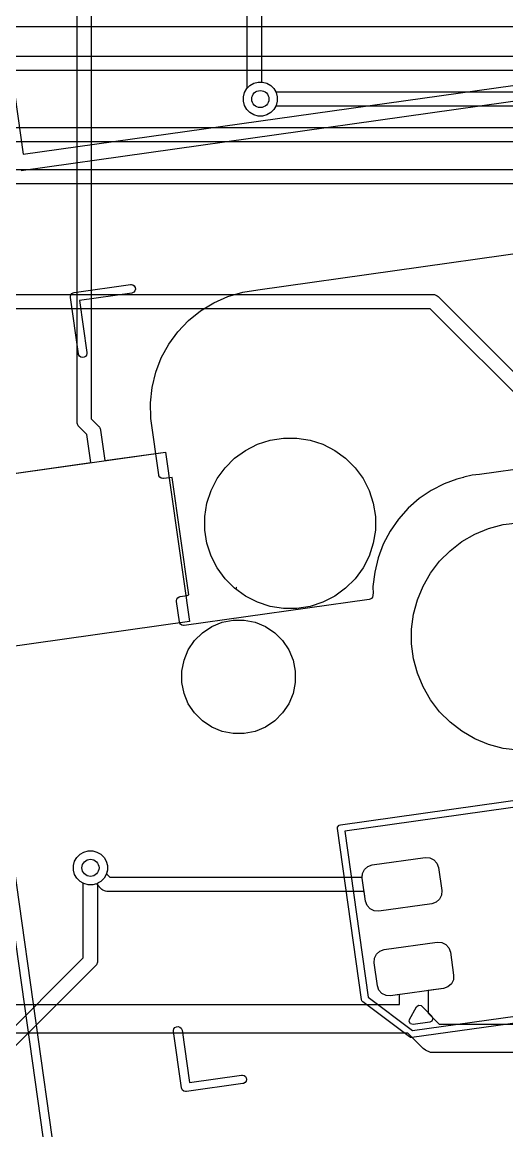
# Model space of a CAD drawing. Header units: millimetres. Extents: x 14 to 286, y -133 to -45.
# Drawn here: x 199.74 to 208.24, y -86.49 to -67.05 of the extents above; entities that cross this region are included whole.
import ezdxf

# ---------------------------------------------------------------- set-up
doc = ezdxf.new("R2010")
doc.units = ezdxf.units.MM
for name, color, linetype, true_color in [('B.Cu', 153, 'CONTINUOUS', 0x4d7fc4), ('B.Mask', 4, 'CONTINUOUS', 0x02ffee), ('B.Paste', 132, 'CONTINUOUS', 0x00c2c2), ('B.Silkscreen', 31, 'CONTINUOUS', 0xe8b2a7), ('F.Cu', 13, 'CONTINUOUS', 0xc83434), ('F.Mask', 201, 'CONTINUOUS', 0xd864ff), ('F.Paste', 253, 'CONTINUOUS', 0xb4a09a), ('F.Silkscreen', 41, 'CONTINUOUS', 0xf2eda1), ('User.Drawings', 9, 'CONTINUOUS', 0xc2c2c2)]:
    doc.layers.add(name, color=color, linetype=linetype, true_color=true_color)

msp = doc.modelspace()

# ---------------------------------------------------------------- linework, layer by layer
at = {"layer": 'B.Cu', "linetype": 'CONTINUOUS'}
for p, q in [((200.7025, -74.0563), (200.7025, -59.397237)), ((200.9525, -59.3885), (200.9525, -74.004523)), ((203.6857, -68.208566), (203.6857, -62.081177)), ((203.9357, -62.081177), (203.9357, -68.100367)), ((203.639936, -68.282995), (203.679094, -68.215172)), ((203.679094, -68.215172), (203.6857, -68.208566)), ((203.9357, -68.100367), (203.956258, -68.100367)), ((203.956258, -68.100367), (204.031905, -68.120636)), ((204.031905, -68.120636), (204.099728, -68.159794)), ((204.099728, -68.159794), (204.155106, -68.215172)), ((204.155106, -68.215172), (204.194264, -68.282995)), ((203.619667, -68.358642), (203.639936, -68.282995)), ((203.619667, -68.436958), (203.619667, -68.358642)), ((204.194264, -68.282995), (204.214533, -68.358642)), ((204.214533, -68.358642), (204.214533, -68.436958)), ((203.639936, -68.512605), (203.619667, -68.436958)), ((203.679094, -68.580428), (203.639936, -68.512605)), ((203.734472, -68.635806), (203.679094, -68.580428)), ((204.155106, -68.580428), (204.099728, -68.635806)), ((204.194264, -68.512605), (204.155106, -68.580428)), ((204.214533, -68.436958), (204.194264, -68.512605)), ((203.802295, -68.674964), (203.734472, -68.635806)), ((203.877942, -68.695233), (203.802295, -68.674964)), ((203.956258, -68.695233), (203.877942, -68.695233)), ((204.031905, -68.674964), (203.956258, -68.695233)), ((204.099728, -68.635806), (204.031905, -68.674964)), ((200.704902, -74.080686), (200.7025, -74.0563)), ((200.9525, -74.004523), (201.079988, -74.132011)), ((200.723566, -74.125746), (200.704902, -74.080686)), ((200.723571, -74.125751), (200.723566, -74.125746)), ((200.739112, -74.144688), (200.723571, -74.125751)), ((200.873754, -74.279331), (200.739112, -74.144688)), ((201.079988, -74.132011), (201.083019, -74.135704)), ((201.083019, -74.135704), (201.084957, -74.137165)), ((201.084957, -74.137165), (201.086837, -74.140357)), ((201.086837, -74.140357), (201.095075, -74.150395)), ((201.095075, -74.150395), (201.095634, -74.150954)), ((201.095634, -74.150954), (201.101685, -74.165563)), ((201.101685, -74.165563), (201.109711, -74.179188)), ((201.109711, -74.179188), (201.113071, -74.193052)), ((201.113071, -74.193052), (201.114298, -74.196014)), ((201.114298, -74.196014), (201.114298, -74.198113)), ((201.114298, -74.198113), (201.115483, -74.203003)), ((201.115483, -74.203003), (201.190817, -74.739016)), ((200.943251, -74.773809), (200.873754, -74.279331)), ((201.190817, -74.739016), (202.255319, -74.58941)), ((202.255319, -74.58941), (202.672838, -77.560214)), ((198.987434, -75.048682), (200.943251, -74.773809)), ((202.672838, -77.560214), (199.404953, -78.019486)), ((200.699094, -81.696872), (200.754472, -81.641494)), ((200.754472, -81.641494), (200.822295, -81.602336)), ((200.822295, -81.602336), (200.897942, -81.582067)), ((200.897942, -81.582067), (200.976258, -81.582067)), ((200.976258, -81.582067), (201.051905, -81.602336)), ((201.051905, -81.602336), (201.119728, -81.641494)), ((201.119728, -81.641494), (201.175106, -81.696872)), ((200.639667, -81.840342), (200.659936, -81.764695)), ((200.639667, -81.918658), (200.639667, -81.840342)), ((200.659936, -81.764695), (200.699094, -81.696872)), ((201.175106, -81.696872), (201.214264, -81.764695)), ((201.214264, -81.764695), (201.234533, -81.840342)), ((201.234533, -81.840342), (201.234533, -81.918658)), ((200.659936, -81.994305), (200.639667, -81.918658)), ((200.699094, -82.062128), (200.659936, -81.994305)), ((201.214264, -81.994305), (201.175106, -82.062128)), ((201.234533, -81.918658), (201.214264, -81.994305)), ((200.754472, -82.117506), (200.699094, -82.062128)), ((200.8121, -82.150777), (200.754472, -82.117506)), ((200.8121, -83.458924), (200.8121, -82.150777)), ((201.119728, -82.117506), (201.0621, -82.150777)), ((201.0621, -82.150777), (201.0621, -83.5107)), ((201.175106, -82.062128), (201.119728, -82.117506)), ((199.270734, -85.000289), (200.8121, -83.458924)), ((201.025488, -83.599088), (199.44751, -85.177065)), ((201.041028, -83.580151), (201.025488, -83.599088)), ((201.041034, -83.580146), (201.041028, -83.580151)), ((201.059698, -83.535086), (201.041034, -83.580146)), ((201.0621, -83.5107), (201.059698, -83.535086))]:
    msp.add_line(p, q, dxfattribs=at)
at = {"layer": 'B.Cu'}
for centre in [(203.9171, -68.3978), (200.9371, -81.8795)]:
    msp.add_circle(centre, 0.15, dxfattribs=at)
at = {"layer": 'B.Mask', "linetype": 'CONTINUOUS'}
for p, q in [((203.656531, -74.558509), (203.866254, -74.45165)), ((203.866254, -74.45165), (204.090111, -74.378914)), ((204.090111, -74.378914), (204.32259, -74.342093)), ((204.32259, -74.342093), (204.557968, -74.342093)), ((204.557968, -74.342093), (204.790447, -74.378914)), ((204.790447, -74.378914), (205.014304, -74.45165)), ((205.014304, -74.45165), (205.224027, -74.558509)), ((198.987434, -75.048682), (202.255319, -74.58941)), ((202.255319, -74.58941), (202.672838, -77.560214)), ((203.466107, -74.69686), (203.656531, -74.558509)), ((205.224027, -74.558509), (205.414451, -74.69686)), ((203.29967, -74.863297), (203.466107, -74.69686)), ((205.414451, -74.69686), (205.580888, -74.863297)), ((203.161319, -75.053721), (203.29967, -74.863297)), ((205.580888, -74.863297), (205.719239, -75.053721)), ((203.05446, -75.263444), (203.161319, -75.053721)), ((205.719239, -75.053721), (205.826098, -75.263444)), ((202.981724, -75.487301), (203.05446, -75.263444)), ((205.826098, -75.263444), (205.898834, -75.487301)), ((202.944903, -75.71978), (202.981724, -75.487301)), ((205.898834, -75.487301), (205.935655, -75.71978)), ((202.944903, -75.955158), (202.944903, -75.71978)), ((205.935655, -75.71978), (205.935655, -75.955158)), ((202.981724, -76.187637), (202.944903, -75.955158)), ((205.935655, -75.955158), (205.898834, -76.187637)), ((207.682123, -76.028755), (207.923821, -75.92864)), ((207.923821, -75.92864), (208.176519, -75.860929)), ((208.176519, -75.860929), (208.435894, -75.826782)), ((203.05446, -76.411494), (202.981724, -76.187637)), ((205.898834, -76.187637), (205.826098, -76.411494)), ((207.248008, -76.31882), (207.45556, -76.159561)), ((207.45556, -76.159561), (207.682123, -76.028755)), ((207.06302, -76.503808), (207.248008, -76.31882)), ((203.161319, -76.621217), (203.05446, -76.411494)), ((205.826098, -76.411494), (205.719239, -76.621217)), ((206.903761, -76.71136), (207.06302, -76.503808)), ((203.29967, -76.811641), (203.161319, -76.621217)), ((205.719239, -76.621217), (205.580888, -76.811641)), ((206.772955, -76.937923), (206.903761, -76.71136)), ((203.466107, -76.978078), (203.29967, -76.811641)), ((203.656531, -77.116429), (203.466107, -76.978078)), ((205.414451, -76.978078), (205.224027, -77.116429)), ((205.580888, -76.811641), (205.414451, -76.978078)), ((206.67284, -77.179621), (206.772955, -76.937923)), ((203.866254, -77.223288), (203.656531, -77.116429)), ((205.224027, -77.116429), (205.014304, -77.223288)), ((206.605129, -77.432319), (206.67284, -77.179621)), ((204.090111, -77.296024), (203.866254, -77.223288)), ((204.32259, -77.332845), (204.090111, -77.296024)), ((204.557968, -77.332845), (204.32259, -77.332845)), ((204.790447, -77.296024), (204.557968, -77.332845)), ((205.014304, -77.223288), (204.790447, -77.296024)), ((202.672838, -77.560214), (199.404953, -78.019486)), ((203.064741, -77.647578), (203.245853, -77.572559)), ((203.245853, -77.572559), (203.438121, -77.534314)), ((203.438121, -77.534314), (203.634155, -77.534314)), ((203.634155, -77.534314), (203.826423, -77.572559)), ((203.826423, -77.572559), (204.007535, -77.647578)), ((206.570982, -77.691694), (206.605129, -77.432319)), ((202.763128, -77.895106), (202.901745, -77.756489)), ((202.901745, -77.756489), (203.064741, -77.647578)), ((204.007535, -77.647578), (204.170531, -77.756489)), ((204.170531, -77.756489), (204.309148, -77.895106)), ((206.570982, -77.953306), (206.570982, -77.691694)), ((202.654217, -78.058102), (202.763128, -77.895106)), ((204.309148, -77.895106), (204.418059, -78.058102)), ((206.605129, -78.212681), (206.570982, -77.953306)), ((202.579198, -78.239214), (202.654217, -78.058102)), ((204.418059, -78.058102), (204.493078, -78.239214)), ((202.540953, -78.431482), (202.579198, -78.239214)), ((204.493078, -78.239214), (204.531323, -78.431482)), ((206.67284, -78.465379), (206.605129, -78.212681)), ((202.540953, -78.627516), (202.540953, -78.431482)), ((204.531323, -78.431482), (204.531323, -78.627516)), ((206.772955, -78.707077), (206.67284, -78.465379)), ((202.579198, -78.819784), (202.540953, -78.627516)), ((204.531323, -78.627516), (204.493078, -78.819784)), ((206.903761, -78.93364), (206.772955, -78.707077)), ((202.654217, -79.000896), (202.579198, -78.819784)), ((204.493078, -78.819784), (204.418059, -79.000896)), ((202.763128, -79.163892), (202.654217, -79.000896)), ((204.418059, -79.000896), (204.309148, -79.163892)), ((207.06302, -79.141192), (206.903761, -78.93364)), ((202.901745, -79.302509), (202.763128, -79.163892)), ((203.064741, -79.41142), (202.901745, -79.302509)), ((204.170531, -79.302509), (204.007535, -79.41142)), ((204.309148, -79.163892), (204.170531, -79.302509)), ((207.248008, -79.32618), (207.06302, -79.141192)), ((203.245853, -79.486439), (203.064741, -79.41142)), ((203.438121, -79.524684), (203.245853, -79.486439)), ((203.826423, -79.486439), (203.634155, -79.524684)), ((204.007535, -79.41142), (203.826423, -79.486439)), ((207.45556, -79.485439), (207.248008, -79.32618)), ((207.682123, -79.616245), (207.45556, -79.485439)), ((203.634155, -79.524684), (203.438121, -79.524684)), ((207.923821, -79.71636), (207.682123, -79.616245)), ((208.176519, -79.784071), (207.923821, -79.71636)), ((208.435894, -79.818218), (208.176519, -79.784071))]:
    msp.add_line(p, q, dxfattribs=at)
at = {"layer": 'B.Paste', "linetype": 'CONTINUOUS'}
for p, q in [((198.987434, -75.048682), (202.255319, -74.58941)), ((202.255319, -74.58941), (202.672838, -77.560214)), ((202.672838, -77.560214), (199.404953, -78.019486))]:
    msp.add_line(p, q, dxfattribs=at)
at = {"layer": 'B.Silkscreen', "linetype": 'CONTINUOUS'}
for p, q in [((203.8747, -71.741319), (212.192953, -70.572264)), ((203.100753, -71.969588), (203.349225, -71.859544)), ((203.349225, -71.859544), (203.609935, -71.782875)), ((203.609935, -71.782875), (203.87292, -71.74175)), ((203.87292, -71.74175), (203.8747, -71.741319)), ((202.657246, -72.281725), (202.86877, -72.111122)), ((202.86877, -72.111122), (203.100753, -71.969588)), ((202.469799, -72.478478), (202.657246, -72.281725)), ((202.309638, -72.698014), (202.469799, -72.478478)), ((202.179502, -72.936578), (202.309638, -72.698014)), ((202.081618, -73.190087), (202.179502, -72.936578)), ((202.017661, -73.454203), (202.081618, -73.190087)), ((201.988725, -73.724408), (202.017661, -73.454203)), ((201.995306, -73.996078), (201.988725, -73.724408)), ((201.99561, -73.996789), (201.995306, -73.996078)), ((201.995735, -73.999799), (201.99561, -73.996789)), ((202.134908, -74.990067), (201.995735, -73.999799)), ((212.714852, -74.28577), (207.763511, -74.981635)), ((202.138371, -75.004356), (202.134908, -74.990067)), ((202.153224, -75.02957), (202.138371, -75.004356)), ((202.176594, -75.047181), (202.153224, -75.02957)), ((202.373107, -75.032327), (202.219616, -75.053899)), ((202.662508, -77.091522), (202.373107, -75.032327)), ((207.482795, -75.032822), (207.366704, -75.061303)), ((207.486873, -75.030581), (207.482795, -75.032822)), ((207.633846, -74.995881), (207.486873, -75.030581)), ((207.761283, -74.981914), (207.633846, -74.995881)), ((207.761738, -74.981708), (207.761283, -74.981914)), ((207.763511, -74.981635), (207.761738, -74.981708)), ((202.204926, -75.054509), (202.176594, -75.047181)), ((202.204936, -75.054507), (202.204926, -75.054509)), ((202.219616, -75.053899), (202.204936, -75.054507)), ((207.143811, -75.143685), (206.915939, -75.26122)), ((207.366704, -75.061303), (207.143811, -75.143685)), ((206.704089, -75.405649), (206.511419, -75.574819)), ((206.915939, -75.26122), (206.704089, -75.405649)), ((206.511419, -75.574819), (206.340803, -75.766209)), ((206.340803, -75.766209), (206.194782, -75.976966)), ((206.194782, -75.976966), (206.075535, -76.203947)), ((206.075535, -76.203947), (205.984839, -76.443768)), ((205.984839, -76.443768), (205.924046, -76.692855)), ((205.924046, -76.692855), (205.894062, -76.947495)), ((203.505769, -76.968534), (203.49504, -76.96484)), ((203.49504, -76.96484), (203.495422, -76.969988)), ((203.495422, -76.969988), (203.505769, -76.968534)), ((205.894062, -76.947495), (205.894764, -77.075692)), ((202.446046, -77.193578), (202.453374, -77.165246)), ((202.453374, -77.165246), (202.470985, -77.141876)), ((202.470985, -77.141876), (202.496199, -77.127023)), ((202.496199, -77.127023), (202.510488, -77.12356)), ((202.510488, -77.12356), (202.635866, -77.105938)), ((205.829545, -77.172109), (202.581466, -77.628596)), ((202.635866, -77.105938), (202.658824, -77.092416)), ((202.658824, -77.092416), (202.662508, -77.091522)), ((205.843834, -77.168646), (205.829545, -77.172109)), ((205.869049, -77.153793), (205.843834, -77.168646)), ((205.88666, -77.130423), (205.869049, -77.153793)), ((205.893987, -77.102091), (205.88666, -77.130423)), ((205.894764, -77.075692), (205.891647, -77.085447)), ((205.891647, -77.085447), (205.893987, -77.102091)), ((202.446656, -77.208268), (202.446046, -77.193578)), ((202.496758, -77.564763), (202.446656, -77.208268)), ((202.500221, -77.579053), (202.496758, -77.564763)), ((202.515074, -77.604267), (202.500221, -77.579053)), ((202.538444, -77.621878), (202.515074, -77.604267)), ((202.566776, -77.629206), (202.538444, -77.621878)), ((202.581466, -77.628596), (202.566776, -77.629206))]:
    msp.add_line(p, q, dxfattribs=at)
at = {"layer": 'F.Cu', "linetype": 'CONTINUOUS'}
for p, q in [((212.907646, -67.1334), (196.95, -67.1334)), ((197.925079, -67.6461), (213.880624, -67.6461)), ((213.9324, -67.8961), (197.960214, -67.8961)), ((203.639936, -68.282995), (203.679094, -68.215172)), ((203.679094, -68.215172), (203.734472, -68.159794)), ((203.734472, -68.159794), (203.802295, -68.120636)), ((203.802295, -68.120636), (203.877942, -68.100367)), ((203.877942, -68.100367), (203.956258, -68.100367)), ((203.956258, -68.100367), (204.031905, -68.120636)), ((204.031905, -68.120636), (204.099728, -68.159794)), ((204.099728, -68.159794), (204.155106, -68.215172)), ((204.155106, -68.215172), (204.188378, -68.2728)), ((203.619667, -68.358642), (203.639936, -68.282995)), ((203.619667, -68.436958), (203.619667, -68.358642)), ((204.188378, -68.2728), (225.159224, -68.2728)), ((203.639936, -68.512605), (203.619667, -68.436958)), ((203.679094, -68.580428), (203.639936, -68.512605)), ((203.734472, -68.635806), (203.679094, -68.580428)), ((204.155106, -68.580428), (204.099728, -68.635806)), ((204.188378, -68.5228), (204.155106, -68.580428)), ((225.211, -68.5228), (204.188378, -68.5228)), ((203.802295, -68.674964), (203.734472, -68.635806)), ((203.877942, -68.695233), (203.802295, -68.674964)), ((203.956258, -68.695233), (203.877942, -68.695233)), ((204.031905, -68.674964), (203.956258, -68.695233)), ((204.099728, -68.635806), (204.031905, -68.674964)), ((192.7796, -68.8995), (225.418824, -68.8995)), ((225.4706, -69.1495), (192.831377, -69.1495)), ((199.1832, -69.6331), (216.661622, -69.6331)), ((216.661622, -69.8831), (199.234977, -69.8831)), ((166.643976, -71.8255), (206.9502, -71.8255)), ((206.9502, -71.8255), (206.974586, -71.827902)), ((206.974586, -71.827902), (206.974587, -71.827902)), ((206.974587, -71.827902), (206.984451, -71.831988)), ((206.984451, -71.831988), (207.019646, -71.846566)), ((207.019646, -71.846566), (207.019651, -71.846571)), ((207.019651, -71.846571), (207.038588, -71.862112)), ((207.038588, -71.862112), (209.566576, -74.3901)), ((206.898424, -72.0755), (166.5922, -72.0755)), ((209.426412, -74.603488), (206.898424, -72.0755)), ((200.699094, -81.696872), (200.754472, -81.641494)), ((200.754472, -81.641494), (200.822295, -81.602336)), ((200.822295, -81.602336), (200.897942, -81.582067)), ((200.897942, -81.582067), (200.976258, -81.582067)), ((200.976258, -81.582067), (201.051905, -81.602336)), ((201.051905, -81.602336), (201.119728, -81.641494)), ((201.119728, -81.641494), (201.175106, -81.696872)), ((200.639667, -81.840342), (200.659936, -81.764695)), ((200.639667, -81.918658), (200.639667, -81.840342)), ((200.659936, -81.764695), (200.699094, -81.696872)), ((201.175106, -81.696872), (201.214264, -81.764695)), ((201.214264, -81.764695), (201.234533, -81.840342)), ((201.234533, -81.840342), (201.234533, -81.918658)), ((205.805038, -81.854219), (205.880553, -81.827847)), ((205.880553, -81.827847), (206.811405, -81.697025)), ((206.811405, -81.697025), (206.891263, -81.70156)), ((206.891263, -81.70156), (206.963308, -81.736309)), ((206.963308, -81.736309), (207.016569, -81.795984)), ((207.016569, -81.795984), (207.04294, -81.871499)), ((200.659936, -81.994305), (200.639667, -81.918658)), ((200.699094, -82.062128), (200.659936, -81.994305)), ((201.234533, -81.918658), (201.21731, -81.982934)), ((201.21731, -81.982934), (201.277777, -82.0434)), ((201.277777, -82.0434), (205.706987, -82.0434)), ((205.706987, -82.0434), (205.710614, -81.979525)), ((205.710614, -81.979525), (205.745363, -81.90748)), ((205.745363, -81.90748), (205.805038, -81.854219)), ((207.04294, -81.871499), (207.100001, -82.277509)), ((200.754472, -82.117506), (200.699094, -82.062128)), ((200.822295, -82.156664), (200.754472, -82.117506)), ((200.897942, -82.176933), (200.822295, -82.156664)), ((200.976258, -82.176933), (200.897942, -82.176933)), ((201.040534, -82.15971), (200.976258, -82.176933)), ((201.137611, -82.256788), (201.040534, -82.15971)), ((201.156553, -82.272333), (201.137611, -82.256788)), ((201.156554, -82.272334), (201.156553, -82.272333)), ((201.182949, -82.283266), (201.156554, -82.272334)), ((201.201613, -82.290998), (201.182949, -82.283266)), ((201.201614, -82.290998), (201.201613, -82.290998)), ((201.226, -82.2934), (201.201614, -82.290998)), ((205.738968, -82.2934), (201.226, -82.2934)), ((205.76314, -82.465393), (205.738968, -82.2934)), ((207.060717, -82.429412), (207.001042, -82.482673)), ((207.095466, -82.357367), (207.060717, -82.429412)), ((207.100001, -82.277509), (207.095466, -82.357367)), ((205.789511, -82.540908), (205.76314, -82.465393)), ((205.842772, -82.600583), (205.789511, -82.540908)), ((205.914817, -82.635332), (205.842772, -82.600583)), ((206.925527, -82.509045), (205.994675, -82.639867)), ((207.001042, -82.482673), (206.925527, -82.509045)), ((205.994675, -82.639867), (205.914817, -82.635332)), ((206.089312, -83.313249), (207.020164, -83.182427)), ((207.020164, -83.182427), (207.100022, -83.186962)), ((207.100022, -83.186962), (207.172067, -83.221711)), ((205.919373, -83.464927), (205.954122, -83.392882)), ((205.954122, -83.392882), (206.013797, -83.339621)), ((206.013797, -83.339621), (206.089312, -83.313249)), ((207.172067, -83.221711), (207.225328, -83.281386)), ((207.225328, -83.281386), (207.251699, -83.356901)), ((207.251699, -83.356901), (207.30876, -83.762911)), ((205.914838, -83.544785), (205.919373, -83.464927)), ((205.971899, -83.950795), (205.914838, -83.544785)), ((207.30876, -83.762911), (207.304225, -83.842769)), ((205.99827, -84.02631), (205.971899, -83.950795)), ((207.209801, -83.968075), (207.134286, -83.994447)), ((207.269476, -83.914814), (207.209801, -83.968075)), ((207.304225, -83.842769), (207.269476, -83.914814)), ((206.051531, -84.085985), (205.99827, -84.02631)), ((206.123576, -84.120734), (206.051531, -84.085985)), ((206.203434, -84.125269), (206.123576, -84.120734)), ((206.3618, -84.103012), (206.203434, -84.125269)), ((206.3618, -84.2788), (206.3618, -84.103012)), ((207.134286, -83.994447), (206.8618, -84.032742)), ((206.8618, -84.032742), (206.8618, -84.425246)), ((198.856, -84.2788), (206.3618, -84.2788)), ((206.8618, -84.425246), (207.057154, -84.6206)), ((207.057154, -84.6206), (210.816946, -84.6206)), ((206.508246, -84.7788), (198.959554, -84.7788)), ((206.776823, -85.047377), (206.508246, -84.7788)), ((206.814702, -85.078462), (206.776823, -85.047377)), ((206.814707, -85.078467), (206.814702, -85.078462)), ((206.904827, -85.115796), (206.814707, -85.078467)), ((206.9536, -85.1206), (206.904827, -85.115796)), ((210.816946, -85.1206), (206.9536, -85.1206))]:
    msp.add_line(p, q, dxfattribs=at)
at = {"layer": 'F.Cu'}
for centre in [(203.9171, -68.3978), (200.9371, -81.8795)]:
    msp.add_circle(centre, 0.15, dxfattribs=at)
at = {"layer": 'F.Mask', "linetype": 'CONTINUOUS'}
for p, q in [((203.656531, -74.558509), (203.866254, -74.45165)), ((203.866254, -74.45165), (204.090111, -74.378914)), ((204.090111, -74.378914), (204.32259, -74.342093)), ((204.32259, -74.342093), (204.557968, -74.342093)), ((204.557968, -74.342093), (204.790447, -74.378914)), ((204.790447, -74.378914), (205.014304, -74.45165)), ((205.014304, -74.45165), (205.224027, -74.558509)), ((203.466107, -74.69686), (203.656531, -74.558509)), ((205.224027, -74.558509), (205.414451, -74.69686)), ((203.29967, -74.863297), (203.466107, -74.69686)), ((205.414451, -74.69686), (205.580888, -74.863297)), ((203.161319, -75.053721), (203.29967, -74.863297)), ((205.580888, -74.863297), (205.719239, -75.053721)), ((203.05446, -75.263444), (203.161319, -75.053721)), ((205.719239, -75.053721), (205.826098, -75.263444)), ((202.981724, -75.487301), (203.05446, -75.263444)), ((205.826098, -75.263444), (205.898834, -75.487301)), ((202.944903, -75.71978), (202.981724, -75.487301)), ((205.898834, -75.487301), (205.935655, -75.71978)), ((202.944903, -75.955158), (202.944903, -75.71978)), ((205.935655, -75.71978), (205.935655, -75.955158)), ((202.981724, -76.187637), (202.944903, -75.955158)), ((205.935655, -75.955158), (205.898834, -76.187637)), ((207.682123, -76.028755), (207.923821, -75.92864)), ((207.923821, -75.92864), (208.176519, -75.860929)), ((208.176519, -75.860929), (208.435894, -75.826782)), ((203.05446, -76.411494), (202.981724, -76.187637)), ((205.898834, -76.187637), (205.826098, -76.411494)), ((207.248008, -76.31882), (207.45556, -76.159561)), ((207.45556, -76.159561), (207.682123, -76.028755)), ((207.06302, -76.503808), (207.248008, -76.31882)), ((203.161319, -76.621217), (203.05446, -76.411494)), ((205.826098, -76.411494), (205.719239, -76.621217)), ((206.903761, -76.71136), (207.06302, -76.503808)), ((203.29967, -76.811641), (203.161319, -76.621217)), ((205.719239, -76.621217), (205.580888, -76.811641)), ((206.772955, -76.937923), (206.903761, -76.71136)), ((203.466107, -76.978078), (203.29967, -76.811641)), ((203.656531, -77.116429), (203.466107, -76.978078)), ((205.414451, -76.978078), (205.224027, -77.116429)), ((205.580888, -76.811641), (205.414451, -76.978078)), ((206.67284, -77.179621), (206.772955, -76.937923)), ((203.866254, -77.223288), (203.656531, -77.116429)), ((205.224027, -77.116429), (205.014304, -77.223288)), ((206.605129, -77.432319), (206.67284, -77.179621)), ((204.090111, -77.296024), (203.866254, -77.223288)), ((204.32259, -77.332845), (204.090111, -77.296024)), ((204.557968, -77.332845), (204.32259, -77.332845)), ((204.790447, -77.296024), (204.557968, -77.332845)), ((205.014304, -77.223288), (204.790447, -77.296024)), ((203.064741, -77.647578), (203.245853, -77.572559)), ((203.245853, -77.572559), (203.438121, -77.534314)), ((203.438121, -77.534314), (203.634155, -77.534314)), ((203.634155, -77.534314), (203.826423, -77.572559)), ((203.826423, -77.572559), (204.007535, -77.647578)), ((206.570982, -77.691694), (206.605129, -77.432319)), ((202.763128, -77.895106), (202.901745, -77.756489)), ((202.901745, -77.756489), (203.064741, -77.647578)), ((204.007535, -77.647578), (204.170531, -77.756489)), ((204.170531, -77.756489), (204.309148, -77.895106)), ((206.570982, -77.953306), (206.570982, -77.691694)), ((202.654217, -78.058102), (202.763128, -77.895106)), ((204.309148, -77.895106), (204.418059, -78.058102)), ((206.605129, -78.212681), (206.570982, -77.953306)), ((202.579198, -78.239214), (202.654217, -78.058102)), ((204.418059, -78.058102), (204.493078, -78.239214)), ((202.540953, -78.431482), (202.579198, -78.239214)), ((204.493078, -78.239214), (204.531323, -78.431482)), ((206.67284, -78.465379), (206.605129, -78.212681)), ((202.540953, -78.627516), (202.540953, -78.431482)), ((204.531323, -78.431482), (204.531323, -78.627516)), ((206.772955, -78.707077), (206.67284, -78.465379)), ((202.579198, -78.819784), (202.540953, -78.627516)), ((204.531323, -78.627516), (204.493078, -78.819784)), ((206.903761, -78.93364), (206.772955, -78.707077)), ((202.654217, -79.000896), (202.579198, -78.819784)), ((204.493078, -78.819784), (204.418059, -79.000896)), ((202.763128, -79.163892), (202.654217, -79.000896)), ((204.418059, -79.000896), (204.309148, -79.163892)), ((207.06302, -79.141192), (206.903761, -78.93364)), ((202.901745, -79.302509), (202.763128, -79.163892)), ((203.064741, -79.41142), (202.901745, -79.302509)), ((204.170531, -79.302509), (204.007535, -79.41142)), ((204.309148, -79.163892), (204.170531, -79.302509)), ((207.248008, -79.32618), (207.06302, -79.141192)), ((203.245853, -79.486439), (203.064741, -79.41142)), ((203.438121, -79.524684), (203.245853, -79.486439)), ((203.826423, -79.486439), (203.634155, -79.524684)), ((204.007535, -79.41142), (203.826423, -79.486439)), ((207.45556, -79.485439), (207.248008, -79.32618)), ((207.682123, -79.616245), (207.45556, -79.485439)), ((203.634155, -79.524684), (203.438121, -79.524684)), ((207.923821, -79.71636), (207.682123, -79.616245)), ((208.176519, -79.784071), (207.923821, -79.71636)), ((208.435894, -79.818218), (208.176519, -79.784071)), ((205.805038, -81.854219), (205.880553, -81.827847)), ((205.880553, -81.827847), (206.811405, -81.697025)), ((206.811405, -81.697025), (206.891263, -81.70156)), ((206.891263, -81.70156), (206.963308, -81.736309)), ((206.963308, -81.736309), (207.016569, -81.795984)), ((207.016569, -81.795984), (207.04294, -81.871499)), ((205.706079, -82.059383), (205.710614, -81.979525)), ((205.710614, -81.979525), (205.745363, -81.90748)), ((205.745363, -81.90748), (205.805038, -81.854219)), ((207.04294, -81.871499), (207.100001, -82.277509)), ((205.76314, -82.465393), (205.706079, -82.059383)), ((207.060717, -82.429412), (207.001042, -82.482673)), ((207.095466, -82.357367), (207.060717, -82.429412)), ((207.100001, -82.277509), (207.095466, -82.357367)), ((205.789511, -82.540908), (205.76314, -82.465393)), ((205.842772, -82.600583), (205.789511, -82.540908)), ((205.914817, -82.635332), (205.842772, -82.600583)), ((206.925527, -82.509045), (205.994675, -82.639867)), ((207.001042, -82.482673), (206.925527, -82.509045)), ((205.994675, -82.639867), (205.914817, -82.635332)), ((206.089312, -83.313249), (207.020164, -83.182427)), ((207.020164, -83.182427), (207.100022, -83.186962)), ((207.100022, -83.186962), (207.172067, -83.221711)), ((205.919373, -83.464927), (205.954122, -83.392882)), ((205.954122, -83.392882), (206.013797, -83.339621)), ((206.013797, -83.339621), (206.089312, -83.313249)), ((207.172067, -83.221711), (207.225328, -83.281386)), ((207.225328, -83.281386), (207.251699, -83.356901)), ((207.251699, -83.356901), (207.30876, -83.762911)), ((205.914838, -83.544785), (205.919373, -83.464927)), ((205.971899, -83.950795), (205.914838, -83.544785)), ((207.30876, -83.762911), (207.304225, -83.842769)), ((205.99827, -84.02631), (205.971899, -83.950795)), ((207.209801, -83.968075), (207.134286, -83.994447)), ((207.269476, -83.914814), (207.209801, -83.968075)), ((207.304225, -83.842769), (207.269476, -83.914814)), ((206.051531, -84.085985), (205.99827, -84.02631)), ((206.123576, -84.120734), (206.051531, -84.085985)), ((206.203434, -84.125269), (206.123576, -84.120734)), ((207.134286, -83.994447), (206.203434, -84.125269))]:
    msp.add_line(p, q, dxfattribs=at)
at = {"layer": 'F.Paste', "linetype": 'CONTINUOUS'}
for p, q in [((205.805038, -81.854219), (205.880553, -81.827847)), ((205.880553, -81.827847), (206.811405, -81.697025)), ((206.811405, -81.697025), (206.891263, -81.70156)), ((206.891263, -81.70156), (206.963308, -81.736309)), ((206.963308, -81.736309), (207.016569, -81.795984)), ((207.016569, -81.795984), (207.04294, -81.871499)), ((205.706079, -82.059383), (205.710614, -81.979525)), ((205.710614, -81.979525), (205.745363, -81.90748)), ((205.745363, -81.90748), (205.805038, -81.854219)), ((207.04294, -81.871499), (207.100001, -82.277509)), ((205.76314, -82.465393), (205.706079, -82.059383)), ((207.060717, -82.429412), (207.001042, -82.482673)), ((207.095466, -82.357367), (207.060717, -82.429412)), ((207.100001, -82.277509), (207.095466, -82.357367)), ((205.789511, -82.540908), (205.76314, -82.465393)), ((205.842772, -82.600583), (205.789511, -82.540908)), ((205.914817, -82.635332), (205.842772, -82.600583)), ((206.925527, -82.509045), (205.994675, -82.639867)), ((207.001042, -82.482673), (206.925527, -82.509045)), ((205.994675, -82.639867), (205.914817, -82.635332)), ((206.089312, -83.313249), (207.020164, -83.182427)), ((207.020164, -83.182427), (207.100022, -83.186962)), ((207.100022, -83.186962), (207.172067, -83.221711)), ((205.919373, -83.464927), (205.954122, -83.392882)), ((205.954122, -83.392882), (206.013797, -83.339621)), ((206.013797, -83.339621), (206.089312, -83.313249)), ((207.172067, -83.221711), (207.225328, -83.281386)), ((207.225328, -83.281386), (207.251699, -83.356901)), ((207.251699, -83.356901), (207.30876, -83.762911)), ((205.914838, -83.544785), (205.919373, -83.464927)), ((205.971899, -83.950795), (205.914838, -83.544785)), ((207.30876, -83.762911), (207.304225, -83.842769)), ((205.99827, -84.02631), (205.971899, -83.950795)), ((207.209801, -83.968075), (207.134286, -83.994447)), ((207.269476, -83.914814), (207.209801, -83.968075)), ((207.304225, -83.842769), (207.269476, -83.914814)), ((206.051531, -84.085985), (205.99827, -84.02631)), ((206.123576, -84.120734), (206.051531, -84.085985)), ((206.203434, -84.125269), (206.123576, -84.120734)), ((207.134286, -83.994447), (206.203434, -84.125269))]:
    msp.add_line(p, q, dxfattribs=at)
at = {"layer": 'F.Silkscreen', "linetype": 'CONTINUOUS'}
for p, q in [((207.682123, -76.028755), (207.923821, -75.92864)), ((207.923821, -75.92864), (208.176519, -75.860929)), ((208.176519, -75.860929), (208.435894, -75.826782)), ((207.248008, -76.31882), (207.45556, -76.159561)), ((207.45556, -76.159561), (207.682123, -76.028755)), ((207.06302, -76.503808), (207.248008, -76.31882)), ((206.903761, -76.71136), (207.06302, -76.503808)), ((206.772955, -76.937923), (206.903761, -76.71136)), ((206.67284, -77.179621), (206.772955, -76.937923)), ((206.605129, -77.432319), (206.67284, -77.179621)), ((203.064741, -77.647578), (203.245853, -77.572559)), ((203.245853, -77.572559), (203.438121, -77.534314)), ((203.438121, -77.534314), (203.634155, -77.534314)), ((203.634155, -77.534314), (203.826423, -77.572559)), ((203.826423, -77.572559), (204.007535, -77.647578)), ((206.570982, -77.691694), (206.605129, -77.432319)), ((202.763128, -77.895106), (202.901745, -77.756489)), ((202.901745, -77.756489), (203.064741, -77.647578)), ((204.007535, -77.647578), (204.170531, -77.756489)), ((204.170531, -77.756489), (204.309148, -77.895106)), ((206.570982, -77.953306), (206.570982, -77.691694)), ((202.654217, -78.058102), (202.763128, -77.895106)), ((204.309148, -77.895106), (204.418059, -78.058102)), ((206.605129, -78.212681), (206.570982, -77.953306)), ((202.579198, -78.239214), (202.654217, -78.058102)), ((204.418059, -78.058102), (204.493078, -78.239214)), ((202.540953, -78.431482), (202.579198, -78.239214)), ((204.493078, -78.239214), (204.531323, -78.431482)), ((206.67284, -78.465379), (206.605129, -78.212681)), ((202.540953, -78.627516), (202.540953, -78.431482)), ((204.531323, -78.431482), (204.531323, -78.627516)), ((206.772955, -78.707077), (206.67284, -78.465379)), ((202.579198, -78.819784), (202.540953, -78.627516)), ((204.531323, -78.627516), (204.493078, -78.819784)), ((206.903761, -78.93364), (206.772955, -78.707077)), ((202.654217, -79.000896), (202.579198, -78.819784)), ((204.493078, -78.819784), (204.418059, -79.000896)), ((202.763128, -79.163892), (202.654217, -79.000896)), ((204.418059, -79.000896), (204.309148, -79.163892)), ((207.06302, -79.141192), (206.903761, -78.93364)), ((202.901745, -79.302509), (202.763128, -79.163892)), ((203.064741, -79.41142), (202.901745, -79.302509)), ((204.170531, -79.302509), (204.007535, -79.41142)), ((204.309148, -79.163892), (204.170531, -79.302509)), ((207.248008, -79.32618), (207.06302, -79.141192)), ((203.245853, -79.486439), (203.064741, -79.41142)), ((203.438121, -79.524684), (203.245853, -79.486439)), ((203.826423, -79.486439), (203.634155, -79.524684)), ((204.007535, -79.41142), (203.826423, -79.486439)), ((207.45556, -79.485439), (207.248008, -79.32618)), ((207.682123, -79.616245), (207.45556, -79.485439)), ((203.634155, -79.524684), (203.438121, -79.524684)), ((207.923821, -79.71636), (207.682123, -79.616245)), ((208.176519, -79.784071), (207.923821, -79.71636)), ((208.435894, -79.818218), (208.176519, -79.784071)), ((205.322122, -81.123713), (212.551079, -80.10775)), ((212.508363, -80.234932), (205.398238, -81.234194)), ((205.271056, -81.191479), (205.272383, -81.168106)), ((205.692055, -84.18704), (205.271056, -81.191479)), ((205.272383, -81.168106), (205.30002, -81.131431)), ((205.30002, -81.131431), (205.322122, -81.123713)), ((205.398238, -81.234194), (205.807428, -84.145728)), ((213.089678, -83.940087), (206.578665, -84.85515)), ((206.586575, -84.732859), (213.013561, -83.829605)), ((205.807428, -84.145728), (206.586575, -84.732859)), ((205.699773, -84.209142), (205.692055, -84.18704)), ((205.715362, -84.226608), (205.699773, -84.209142)), ((206.534206, -84.843652), (205.715362, -84.226608)), ((206.535972, -84.536996), (206.656678, -84.318066)), ((206.656678, -84.318066), (206.692552, -84.289397)), ((206.692552, -84.289397), (206.73819, -84.294492)), ((206.73819, -84.294492), (206.751744, -84.304705)), ((206.751744, -84.304705), (206.928118, -84.481883)), ((206.529099, -84.574315), (206.535972, -84.536996)), ((206.927925, -84.566736), (206.893945, -84.583629)), ((206.945595, -84.524349), (206.927925, -84.566736)), ((206.928118, -84.481883), (206.945595, -84.524349)), ((206.552406, -84.613883), (206.529099, -84.574315)), ((206.596865, -84.625381), (206.552406, -84.613883)), ((206.893945, -84.583629), (206.596865, -84.625381)), ((206.555292, -84.853823), (206.534206, -84.843652)), ((206.578665, -84.85515), (206.555292, -84.853823))]:
    msp.add_line(p, q, dxfattribs=at)
at = {"layer": 'User.Drawings', "linetype": 'CONTINUOUS'}
for p, q in [((197.14348, -50.779652), (199.755686, -69.366462)), ((199.755686, -69.366462), (216.662942, -66.990303)), ((216.577652, -67.285573), (199.720995, -69.654621)), ((200.374773, -88.516724), (197.762567, -69.929914)), ((197.911654, -69.908961), (200.523852, -88.495719)), ((200.650174, -71.790565), (201.640442, -71.651392)), ((201.640442, -71.651392), (201.655132, -71.650782)), ((201.655132, -71.650782), (201.683464, -71.65811)), ((201.683464, -71.65811), (201.706834, -71.675721)), ((201.706834, -71.675721), (201.721687, -71.700935)), ((201.72576, -71.729914), (201.718432, -71.758246)), ((201.721687, -71.700935), (201.72576, -71.729914)), ((200.585732, -71.860583), (200.59306, -71.832251)), ((200.586342, -71.875273), (200.585732, -71.860583)), ((200.725515, -72.865541), (200.586342, -71.875273)), ((200.59306, -71.832251), (200.610671, -71.808881)), ((200.610671, -71.808881), (200.635885, -71.794028)), ((200.635885, -71.794028), (200.650174, -71.790565)), ((201.661318, -71.799932), (200.745319, -71.928667)), ((200.745319, -71.928667), (200.874055, -72.844665)), ((201.675607, -71.796469), (201.661318, -71.799932)), ((201.700821, -71.781616), (201.675607, -71.796469)), ((201.718432, -71.758246), (201.700821, -71.781616)), ((200.728978, -72.87983), (200.725515, -72.865541)), ((200.743831, -72.905044), (200.728978, -72.87983)), ((200.767201, -72.922655), (200.743831, -72.905044)), ((200.867337, -72.887687), (200.849726, -72.911057)), ((200.874665, -72.859355), (200.867337, -72.887687)), ((200.874055, -72.844665), (200.874665, -72.859355)), ((200.795533, -72.929983), (200.767201, -72.922655)), ((200.824512, -72.92591), (200.795533, -72.929983)), ((200.849726, -72.911057), (200.824512, -72.92591)), ((202.394982, -84.734068), (202.40231, -84.705736)), ((202.395592, -84.748758), (202.394982, -84.734068)), ((202.534765, -85.739026), (202.395592, -84.748758)), ((202.40231, -84.705736), (202.419921, -84.682366)), ((202.419921, -84.682366), (202.445135, -84.667513)), ((202.445135, -84.667513), (202.474114, -84.66344)), ((202.474114, -84.66344), (202.502446, -84.670768)), ((202.502446, -84.670768), (202.525816, -84.688379)), ((202.525816, -84.688379), (202.540669, -84.713593)), ((202.540669, -84.713593), (202.544132, -84.727882)), ((202.544132, -84.727882), (202.672867, -85.64388)), ((202.672867, -85.64388), (203.588865, -85.515145)), ((203.588865, -85.515145), (203.603555, -85.514535)), ((203.603555, -85.514535), (203.631887, -85.521863)), ((203.631887, -85.521863), (203.655257, -85.539474)), ((203.655257, -85.539474), (203.67011, -85.564688)), ((203.609741, -85.663685), (202.619473, -85.802858)), ((203.62403, -85.660222), (203.609741, -85.663685)), ((203.649244, -85.645369), (203.62403, -85.660222)), ((203.666855, -85.621999), (203.649244, -85.645369)), ((203.674183, -85.593667), (203.666855, -85.621999)), ((203.67011, -85.564688), (203.674183, -85.593667)), ((202.538228, -85.753315), (202.534765, -85.739026)), ((202.553081, -85.778529), (202.538228, -85.753315)), ((202.576451, -85.79614), (202.553081, -85.778529)), ((202.604783, -85.803468), (202.576451, -85.79614)), ((202.619473, -85.802858), (202.604783, -85.803468))]:
    msp.add_line(p, q, dxfattribs=at)

doc.saveas('drawing.dxf')
